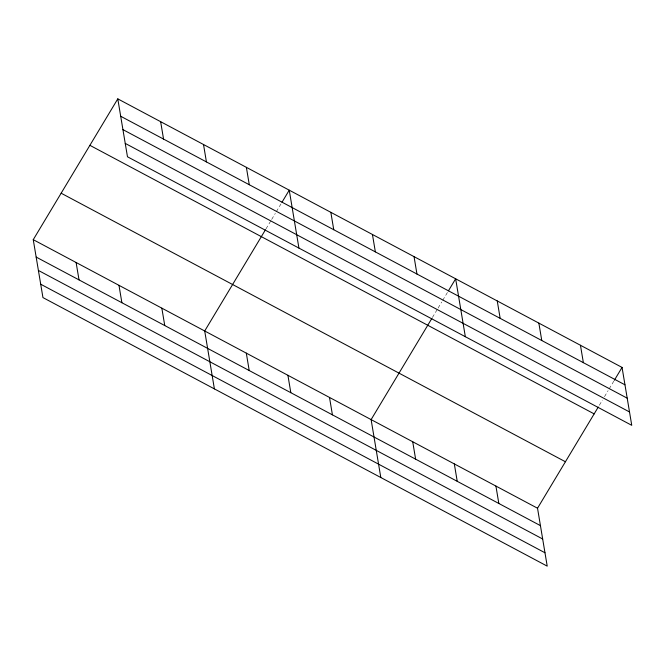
<?xml version="1.0" encoding="UTF-8"?>
<svg xmlns="http://www.w3.org/2000/svg" width="665" height="665" viewBox="0 0 665 665"><rect width="100%" height="100%" fill="white"/><g stroke="black" fill="none" stroke-linecap="round" stroke-linejoin="round"><path stroke-width="0.5" stroke-dasharray="3.33 2.49" d="M265.992 228.893L271.154 220.29M271.677 219.425L275.293 213.407M276.324 211.686L280.971 203.939M432.4 317.513L437.57 308.909M438.085 308.053L441.701 302.026M442.732 300.306L447.902 291.702M599.331 405.284L602.432 400.114M604.493 396.673L608.109 390.654M609.14 388.934L613.795 381.186"/><path stroke-width="1" d="M598.292 407.005L537.528 508.226L547.212 566.139L42.942 297.579L33.25 239.674L117.788 98.861L622.058 367.421L631.75 425.326L127.472 156.774L117.788 98.861M265.476 229.749L204.704 330.979L214.396 388.892M282.01 202.218L289.242 190.165L298.926 248.078M431.884 318.377L371.112 419.607L380.804 477.52M448.418 290.838L455.65 278.793L465.342 336.706M614.31 380.322L622.058 367.421M120.697 116.259L624.967 384.819M122.934 129.625L627.211 398.185M125.236 143.399L629.514 411.959M89.891 145.327L594.161 413.888M61.147 193.207L565.425 461.759M33.25 239.674L537.528 508.226M36.159 257.072L540.437 525.633M38.395 270.439L542.673 538.999M40.706 284.213L544.976 552.773M580.454 345.26L583.371 362.658M538.858 323.107L541.767 340.505M497.254 300.946L500.163 318.352M495.924 486.073L498.833 503.471M454.32 463.921L457.229 481.319M414.046 256.64L416.955 274.038M412.716 441.76L415.625 459.166M372.442 234.479L375.359 251.877M330.838 212.326L333.755 229.724M329.507 397.454L332.425 414.852M287.912 375.293L290.821 392.691M246.374 167.339L249.284 184.737M246.308 353.14L249.217 370.538M203.515 144.513L206.424 161.911M160.647 121.687L163.557 139.085M161.836 308.153L164.754 325.551M118.977 285.327L121.886 302.725M76.109 262.5L79.027 279.899"/></g></svg>
